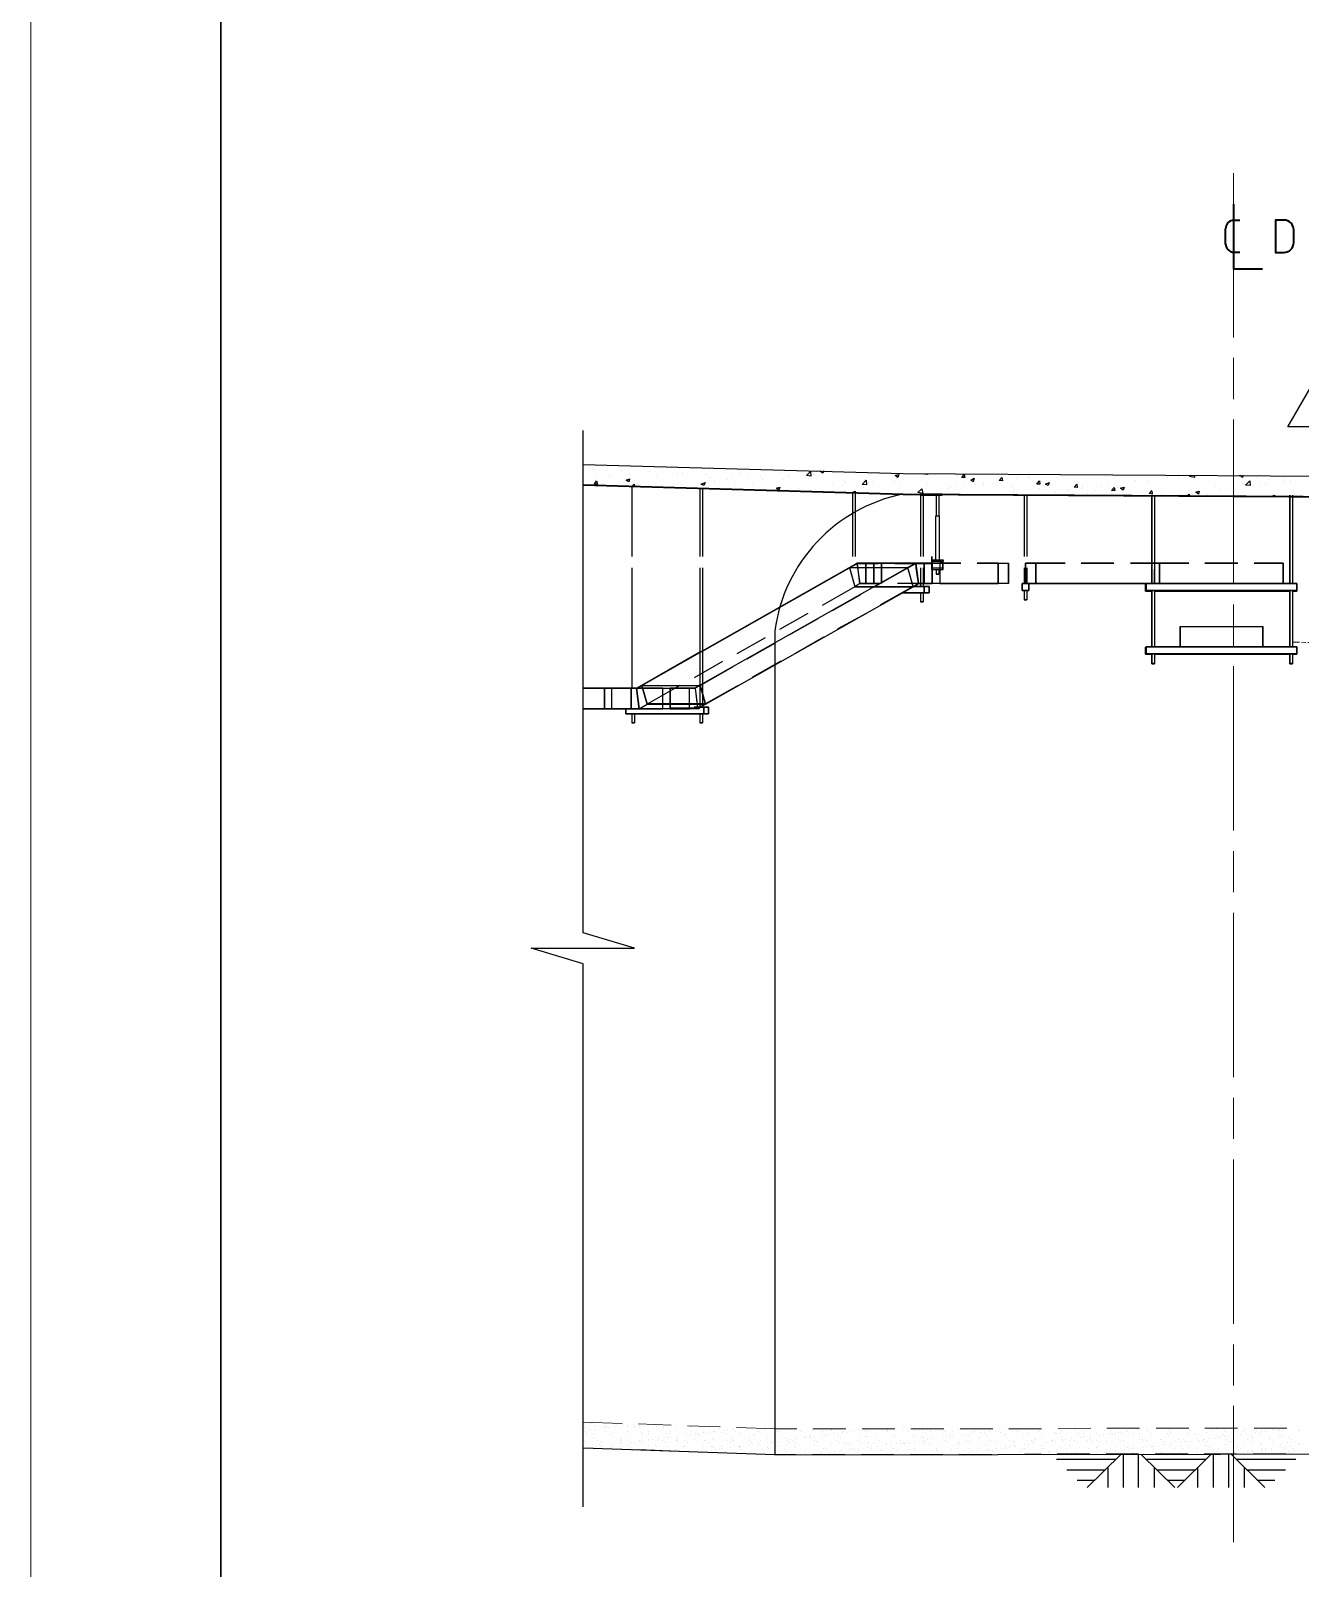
# Model space of a CAD drawing. Header units: inches. Extents: x 0 to 63075, y 0 to 44550.
# Drawn here: x 0 to 9265, y 7948 to 19171 of the extents above; entities that cross this region are included whole.
import ezdxf

# ---------------------------------------------------------------- set-up
doc = ezdxf.new("R2010")
doc.units = ezdxf.units.IN
doc.header["$MEASUREMENT"] = 0
doc.linetypes.add('ACAD_ISO08W100', pattern=[36, 24, -3, 6, -3])
doc.layers.get('Defpoints').update_dxf_attribs({"color": 140, "lineweight": 18})
doc.layers.add('DIGITAL_SIGNATURE', color=7, linetype='Continuous', lineweight=50)
doc.layers.add('PDF2_Geometry', color=7, linetype='Continuous')
doc.styles.add('BORDER TEXT STYLE', font='isocpeur.ttf')
doc.styles.get("Standard").update_dxf_attribs({"font": 'arial.ttf'})

# ---------------------------------------------------------------- blocks, each defined once
blk = doc.blocks.new('MCSI-BORDER')
at = {"color": 4, "transparency": 33554687}
blk.add_lwpolyline([(-585.62, 508.35), (218.38, 508.35), (218.38, -45.65), (-585.62, -45.65)], close=True, dxfattribs=at)
blk.add_lwpolyline([(-585.62, 508.35), (-585.62, 18.35), (88.35, 18.35), (88.35, 66.92), (218.38, 66.92), (218.38, 508.35), (-585.62, 508.35)], close=True)
at = {"layer": 'Defpoints', "transparency": 33554687}
blk.add_lwpolyline([(-604.12, 528.35), (236.88, 528.35), (236.88, -65.65), (-604.12, -65.65)], close=True, dxfattribs=at)
at = {"transparency": 33554687, "style": 'BORDER TEXT STYLE'}
for tag, p, height in [('CONTRACTOR_D_NUMBER', (118.22, 59.24), 3.5), ('RE-NUM-1', (192.38, 59.24), 3.5), ('WORLEY_D_NUMBER', (118.06, 48.63), 3.5), ('RE-NUM-2', (192.38, 48.57), 3.5), ('TL_LINE01', (92.79, 12.29), 3.5), ('TL_DESIGNBY', (30, 10.56), 2.5), ('TL_DRAWNBY', (60.57, 10.56), 2.5), ('TL_LINE02', (92.79, 6.44), 3.5), ('RV_DES01', (-460.5, 4.88), 2.5), ('RV_APP01', (-449.67, 4.88), 2.5), ('RV_DES07', (-305.65, 4.88), 2.5), ('RV_APP13', (-294.82, 4.88), 2.5), ('RV_R01', (-582.92, 2.53), 2.5), ('RV_DATE01', (-574.12, 2.53), 2.5), ('RV_DESC01', (-558.9, 2.53), 2.5), ('RV_R07', (-428.07, 2.53), 2.5), ('RV_DATE07', (-419.27, 2.53), 2.5), ('RV_DESC07', (-404.06, 2.53), 2.5), ('RF_DWGNO01', (-273.93, 2.53), 2.5), ('RF_DWGTITLE01', (-223.49, 2.92), 2.5), ('TL_LINE03', (92.79, 0.39), 3.5), ('RV_CHK01', (-460.5, 0.48), 2.5), ('RV_APP02', (-440.75, -0.3), 2.5), ('RV_CHK07', (-305.65, 0.48), 2.5), ('RV_APP14', (-289.41, -0.3), 2.5), ('TL_PROJECTNO', (0, 0), 2.5), ('TL_CHKDESBY', (30, 0), 2.5), ('TL_CHKDWNBY', (60.57, 0), 2.5), ('RV_DES02', (-460.5, -4.26), 2.5), ('RV_APP03', (-449.67, -4.25), 2.5), ('RV_DES08', (-305.65, -4.26), 2.5), ('RV_APP15', (-294.82, -4.25), 2.5), ('TL_LINE04', (92.75, -5.16), 3.5), ('RV_R02', (-582.92, -6.47), 2.5), ('RV_DATE02', (-574.12, -6.51), 2.5), ('RV_DESC02', (-558.9, -6.51), 2.5), ('RV_R08', (-428.07, -6.47), 2.5), ('RV_DATE08', (-419.27, -6.51), 2.5), ('RV_DESC08', (-404.06, -6.51), 2.5), ('RF_DWGNO02', (-274.04, -6.84), 2.5), ('RF_DWGTITLE02', (-223.51, -6.15), 2.5), ('RV_CHK02', (-460.5, -8.71), 2.5), ('RV_APP04', (-444.26, -9.43), 2.5), ('RV_CHK08', (-305.65, -8.71), 2.5), ('RV_APP16', (-289.41, -9.43), 2.5), ('TL_CONTNO', (0, -10.66), 2.5), ('TL_LEADENG', (30, -10.66), 2.5), ('TL_LEAPPDATE', (60.57, -10.47), 2.5), ('RV_APP05', (-449.67, -12.91), 2.5), ('RV_APP17', (-294.82, -12.91), 2.5), ('RV_DES03', (-460.5, -13.26), 2.5), ('RV_DES09', (-305.65, -13.26), 2.5), ('TL_LINE05', (92.62, -14.67), 3.5), ('RV_R03', (-582.92, -15.09), 2.5), ('RV_DATE03', (-574.12, -15.14), 2.5), ('RV_DESC03', (-558.9, -15.13), 2.5), ('RV_R09', (-428.07, -15.09), 2.5), ('RV_DATE09', (-419.27, -15.14), 2.5), ('RV_DESC09', (-404.06, -15.13), 2.5), ('RF_DWGNO03', (-274.04, -15.53), 2.5), ('RF_DWGTITLE03', (-223.49, -15.22), 2.5), ('RV_CHK03', (-460.5, -17.78), 2.5), ('RV_APP06', (-444.26, -18.09), 2.5), ('RV_CHK09', (-305.65, -17.78), 2.5), ('RV_APP18', (-289.41, -18.09), 2.5), ('TL_LINE06', (92.62, -20.72), 3.5), ('RV_APP07', (-449.67, -21.89), 2.5), ('RV_APP19', (-294.82, -21.89), 2.5), ('TL_DRAWINGSIZE', (0, -21.12), 2.5), ('TL_AREAPROJENG', (30, -21.12), 2.5), ('TL_ENGMANGER', (60.57, -21.32), 2.5), ('RV_DES04', (-460.5, -22.25), 2.5), ('RV_DES10', (-305.65, -22.25), 2.5), ('RV_R04', (-582.92, -24.6), 2.5), ('RV_DATE04', (-574.12, -24.55), 2.5), ('RV_DESC04', (-558.9, -24.64), 2.5), ('RV_R10', (-428.07, -24.6), 2.5), ('RV_DATE10', (-419.27, -24.55), 2.5), ('RV_DESC10', (-404.06, -24.64), 2.5), ('RF_DWGTITLE04', (-223.49, -24.35), 2.5), ('RF_DWGNO04', (-274.04, -25.02), 2.5), ('TL_LINE07', (92.62, -26.69), 3.5), ('RV_CHK04', (-460.5, -26.66), 2.5), ('RV_APP08', (-444.26, -27.07), 2.5), ('RV_CHK10', (-305.65, -26.66), 2.5), ('RV_APP20', (-289.41, -27.07), 2.5), ('RV_DES05', (-460.5, -31.47), 2.5), ('RV_APP09', (-449.67, -31.06), 2.5), ('RV_DES11', (-305.65, -31.47), 2.5), ('RV_APP21', (-294.82, -31.51), 2.5), ('TL_PLOTSCALE', (0.29, -32.07), 2.5), ('TL_PROJMANGER', (30.29, -32.07), 2.5), ('TL_PMAPPDATE', (60.57, -32.17), 2.5), ('TL_LINE08', (92.55, -32.01), 3.5), ('RV_R05', (-582.92, -33.41), 2.5), ('RV_DATE05', (-574.12, -33.46), 2.5), ('RV_DESC05', (-558.9, -33.56), 2.5), ('RV_R11', (-428.07, -33.41), 2.5), ('RV_DATE11', (-419.27, -33.46), 2.5), ('RV_DESC11', (-404.06, -33.56), 2.5), ('RF_DWGNO05', (-274.04, -33.59), 2.5), ('RF_DWGTITLE05', (-223.49, -33.29), 2.5), ('RV_CHK05', (-460.5, -35.88), 2.5), ('RV_APP10', (-444.26, -36.23), 2.5), ('RV_CHK11', (-305.65, -35.88), 2.5), ('RV_APP22', (-289.41, -36.23), 2.5), ('RV_DES06', (-460.5, -40.32), 2.5), ('RV_APP11', (-449.67, -40.07), 2.5), ('RV_DES12', (-305.65, -40.32), 2.5), ('RV_APP23', (-294.82, -40.07), 2.5), ('RV_R06', (-582.92, -42.23), 2.5), ('RV_DATE06', (-574.12, -42.28), 2.5), ('RV_DESC06', (-559.2, -42.28), 2.5), ('RV_R12', (-428.07, -42.23), 2.5), ('RV_DATE12', (-419.27, -42.28), 2.5), ('RV_DESC12', (-404.35, -42.28), 2.5), ('RF_DWGNO06', (-274.04, -42.39), 2.5), ('RF_DWGTITLE06', (-223.49, -42.52), 2.5), ('TL_CADFILENAME', (-1, -42.67), 2.5), ('TL_CLIENT', (30.29, -42.15), 2.5), ('TL_CIAPPDATE', (60.57, -42.15), 2.5), ('TL_SCALE', (97.32, -42.8), 3.5), ('OT-CLIENT_DWGNO01', (147.41, -43.12), 3.5), ('TL_REV', (211.59, -43.09), 2.5), ('RV_CHK06', (-460.5, -44.77), 2.5), ('RV_APP12', (-444.26, -45.25), 2.5), ('RV_CHK12', (-305.65, -44.77), 2.5), ('RV_APP24', (-289.41, -45.25), 2.5)]:
    blk.add_attdef(tag, p, '', height=height, dxfattribs=at)
at = {"transparency": 33554687, "style": 'BORDER TEXT STYLE', "width": 0.9}
blk.add_attdef('TL_PRODUCEDBY', (0, 10.56), '', height=2.5, dxfattribs=at)
at = {"layer": 'DIGITAL_SIGNATURE'}
for tag, p in [('VENDOR', (89.23, 59.43)), ('JACOBS', (89.24, 48.59))]:
    blk.add_attdef(tag, p, '', height=2, dxfattribs=at)
blk = doc.blocks.new('1693_SIDE')
at = {"linetype": 'ACAD_ISO08W100', "lineweight": 0, "ltscale": 50}
blk.add_lwpolyline([(-178522, -65603), (-178522, -75596)], dxfattribs=at)
at = {"layer": 'PDF2_Geometry', "lineweight": 35}
for points in [[(-178522, -65829), (-178522, -66303), (-178312, -66303)], [(-178522, -65947), (-178477, -65947)], [(-178156, -65947), (-178217, -65947), (-178217, -66182), (-178156, -66182)], [(-178582, -66125), (-178582, -66007)], [(-178083, -66112), (-178083, -66020)], [(-178477, -66182), (-178522, -66182)]]:
    blk.add_lwpolyline(points, dxfattribs=at)
at = {"layer": 'PDF2_Geometry', "lineweight": 25}
blk.add_lwpolyline([(-183270, -75338), (-183270, -71375), (-183648, -71260), (-182895, -71260), (-183270, -71149), (-183270, -67482)], dxfattribs=at)
at = {"layer": 'PDF2_Geometry', "color": 252, "lineweight": 25, "true_color": 0x939598}
for points in [[(-183270, -67730), (-180934, -67796), (-176342, -67825), (-173396, -67854), (-165066, -68070), (-165066, -68219), (-173399, -68003), (-176345, -67974), (-180934, -67946), (-183270, -67879)], [(-182069, -67761), (-182069, -67765)], [(-181608, -67815), (-181639, -67812), (-181611, -67781)], [(-183171, -67850), (-183165, -67873), (-183187, -67873)], [(-182930, -67835), (-182936, -67857), (-182955, -67844)], [(-182380, -67863), (-182389, -67885), (-182409, -67873)], [(-181833, -67895), (-181840, -67917), (-181859, -67904)], [(-181201, -67879), (-181233, -67876), (-181204, -67844)], [(-180966, -67803), (-180972, -67825), (-180991, -67812)], [(-180489, -67803), (-180483, -67825), (-180505, -67825)], [(-180416, -67831), (-180422, -67857), (-180441, -67844)], [(-180213, -67825), (-180209, -67850), (-180232, -67847)], [(-179939, -67850), (-179936, -67873), (-179958, -67873)], [(-179869, -67863), (-179876, -67885), (-179895, -67873)], [(-179666, -67873), (-179663, -67898), (-179685, -67895)], [(-179393, -67898), (-179389, -67920), (-179412, -67920)], [(-179320, -67895), (-179329, -67917), (-179348, -67904)], [(-178401, -67885), (-178436, -67882), (-178404, -67850)], [(-180791, -67943), (-180826, -67936), (-180797, -67908)], [(-180807, -67955), (-180807, -67946), (-180648, -67946), (-180807, -67946)], [(-178773, -67924), (-178779, -67946), (-178798, -67933)], [(-178112, -68600), (-178112, -67955)], [(-181093, -68451), (-181147, -68451), (-181147, -68600), (-181147, -68451), (-181093, -68451), (-181093, -68600), (-181093, -68451), (-180842, -68451)], [(-180724, -68426), (-180724, -68435), (-180724, -68448), (-180724, -68457), (-180724, -68467), (-180724, -68477), (-180724, -68480), (-180724, -68483), (-180724, -68486), (-180724, -68483), (-180724, -68477), (-180724, -68470), (-180724, -68464), (-180724, -68454), (-180724, -68445), (-180724, -68435)], [(-180724, -68486), (-180724, -68492), (-180724, -68496), (-180724, -68492), (-180724, -68489), (-180724, -68483), (-180724, -68473), (-180724, -68464), (-180724, -68451), (-180724, -68438), (-180724, -68426), (-180724, -68438), (-180724, -68448), (-180724, -68461), (-180724, -68470), (-180724, -68480)], [(-180721, -68600), (-180721, -68496), (-180721, -68451), (-180721, -68496)], [(-180667, -68451), (-180514, -68451)], [(-180165, -68600), (-180165, -68486), (-180165, -68451), (-180165, -68486)], [(-180041, -68600), (-180041, -68451), (-179965, -68451), (-179965, -68600), (-179965, -68451), (-180041, -68451), (-180041, -68600), (-180031, -68600), (-179965, -68600), (-179161, -68600), (-179965, -68600), (-180031, -68600)], [(-179965, -68451), (-179752, -68451), (-179965, -68451), (-179965, -68600)], [(-179634, -68451), (-179396, -68451)], [(-179275, -68451), (-179062, -68451), (-179062, -68600), (-179062, -68496), (-179062, -68600), (-179062, -68451), (-179062, -68600), (-179062, -68496), (-179062, -68600), (-179062, -68451)], [(-178849, -68451), (-179062, -68451), (-179062, -68600), (-179062, -68451)], [(-178160, -68451), (-178373, -68451), (-178160, -68451), (-178160, -68600), (-179062, -68600), (-178160, -68600)], [(-178490, -68451), (-178732, -68451)], [(-178160, -68600), (-178160, -68451)], [(-181099, -68756), (-180861, -68620), (-180899, -68486), (-181325, -68486), (-181287, -68620), (-180861, -68620)], [(-181449, -68797), (-181242, -68680)], [(-180781, -68620), (-180781, -68667), (-180743, -68667), (-180781, -68667), (-180940, -68667), (-180781, -68667), (-180781, -68620), (-180743, -68620)], [(-180016, -68651), (-180016, -68600), (-180016, -68651), (-180066, -68651)], [(-180016, -68600), (-180066, -68600), (-180066, -68651), (-180066, -68600)], [(-179161, -68600), (-178061, -68600), (-179161, -68600), (-179161, -68651)], [(-180791, -68734), (-180788, -68734), (-180791, -68734), (-180807, -68734)], [(-181760, -68972), (-181554, -68855)], [(-181411, -68931), (-181204, -68817)], [(-181722, -69109), (-181516, -68991)], [(-178309, -69061), (-178913, -69061), (-178913, -68912), (-178913, -69061), (-178913, -68912), (-178309, -68912)], [(-178309, -68912), (-178309, -69061), (-178913, -69061), (-178913, -68912)], [(-182072, -69150), (-181865, -69033)], [(-179119, -69185), (-179119, -69115), (-179164, -69115), (-179119, -69115)], [(-179161, -69061), (-178061, -69061), (-179161, -69061), (-179161, -69112)], [(-178112, -69185), (-178112, -69115), (-179100, -69115), (-178112, -69115)], [(-182034, -69284), (-181827, -69166)], [(-182688, -69363), (-182634, -69363), (-182634, -69513), (-182688, -69513), (-182688, -69363), (-183267, -69363)], [(-183114, -69513), (-183114, -69363)], [(-182920, -69363), (-182920, -69513)], [(-182494, -69363), (-182634, -69363), (-182634, -69513), (-182494, -69513)], [(-182688, -69513), (-183267, -69513)], [(-182898, -69617), (-182895, -69617), (-182898, -69617), (-182914, -69617)], [(-182402, -69617), (-182399, -69617), (-182402, -69617), (-182418, -69617)]]:
    blk.add_lwpolyline(points, close=True, dxfattribs=at)
for points in [[(-183222, -67755), (-183222, -67755)], [(-183197, -67768), (-183197, -67768)], [(-183124, -67742), (-183124, -67742)], [(-182990, -67774), (-182990, -67774)], [(-182787, -67784), (-182787, -67784)], [(-182691, -67761), (-182691, -67761)], [(-182596, -67749), (-182596, -67749)], [(-182348, -67765), (-182348, -67765)], [(-181830, -67787), (-181830, -67787)], [(-181735, -67774), (-181735, -67774)], [(-181566, -67784), (-181566, -67784)], [(-181516, -67777), (-181519, -67793), (-181538, -67781), (-181531, -67777)], [(-183267, -67882), (-180934, -67949), (-176107, -67978), (-173399, -68006), (-165070, -68222)], [(-183171, -67825), (-183171, -67825)], [(-183127, -67870), (-183127, -67870)], [(-183076, -67812), (-183076, -67812)], [(-182933, -67793), (-182933, -67793)], [(-182933, -67844), (-182933, -67844)], [(-182914, -67892), (-182914, -68403)], [(-182911, -67889), (-182898, -67873), (-182895, -67889)], [(-182736, -67815), (-182736, -67815)], [(-182583, -67793), (-182583, -67793)], [(-182571, -67866), (-182571, -67866)], [(-182552, -67879), (-182552, -67879)], [(-182542, -67790), (-182542, -67790)], [(-182380, -67800), (-182380, -67800)], [(-182351, -67892), (-182351, -67892)], [(-182348, -67828), (-182348, -67828)], [(-182310, -67850), (-182310, -67850)], [(-182215, -67838), (-182215, -67838)], [(-182177, -67809), (-182177, -67809)], [(-182154, -67863), (-182154, -67863)], [(-182126, -67790), (-182126, -67790)], [(-182072, -67819), (-182072, -67819)], [(-182034, -67876), (-182034, -67876)], [(-181973, -67819), (-181973, -67819)], [(-181957, -67838), (-181957, -67838)], [(-181811, -67838), (-181811, -67838)], [(-181770, -67828), (-181770, -67828)], [(-181767, -67812), (-181767, -67812)], [(-181589, -67800), (-181589, -67800)], [(-181566, -67835), (-181566, -67835)], [(-181449, -67873), (-181449, -67873)], [(-181376, -67885), (-181376, -67885)], [(-181363, -67844), (-181363, -67844)], [(-181353, -67860), (-181353, -67860)], [(-181220, -67895), (-181220, -67895)], [(-181210, -67841), (-181210, -67841)], [(-181185, -67860), (-181185, -67860)], [(-181160, -67854), (-181160, -67854)], [(-180998, -67857), (-180998, -67857)], [(-180985, -67831), (-180985, -67831)], [(-180969, -67809), (-180969, -67809)], [(-180956, -67860), (-180956, -67860)], [(-180874, -67796), (-180874, -67796)], [(-180791, -67806), (-180791, -67806)], [(-180759, -67796), (-180756, -67803), (-180778, -67800), (-180775, -67796)], [(-180778, -67819), (-180778, -67819)], [(-180753, -67870), (-180753, -67870)], [(-180588, -67898), (-180588, -67898)], [(-180549, -67879), (-180549, -67879)], [(-180492, -67885), (-180492, -67885)], [(-180403, -67879), (-180403, -67879)], [(-180349, -67866), (-180349, -67866)], [(-180346, -67885), (-180346, -67885)], [(-180209, -67850), (-180209, -67850)], [(-180143, -67895), (-180143, -67895)], [(-180108, -67835), (-180108, -67835)], [(-180016, -67828), (-180016, -67828)], [(-180012, -67822), (-180012, -67822)], [(-179904, -67892), (-179904, -67892)], [(-179682, -67854), (-179682, -67854)], [(-179628, -67898), (-179628, -67898)], [(-179488, -67889), (-179488, -67889)], [(-179459, -67815), (-179459, -67815)], [(-179434, -67873), (-179434, -67873)], [(-179246, -67857), (-179246, -67857)], [(-179237, -67844), (-179237, -67844)], [(-179151, -67844), (-179151, -67844)], [(-179145, -67863), (-179145, -67863)], [(-179040, -67819), (-179040, -67819)], [(-179008, -67825), (-179008, -67825)], [(-178922, -67825), (-178922, -67825)], [(-178811, -67809), (-178808, -67825), (-178843, -67819), (-178833, -67809)], [(-178655, -67892), (-178655, -67892)], [(-178560, -67812), (-178560, -67812)], [(-178455, -67809), (-178458, -67825), (-178477, -67812), (-178477, -67809)], [(-178458, -67866), (-178458, -67866)], [(-178385, -67882), (-178385, -67882)], [(-178357, -67822), (-178357, -67822)], [(-178331, -67882), (-178331, -67882)], [(-178290, -67870), (-178290, -67870)], [(-178264, -67841), (-178264, -67841)], [(-178153, -67831), (-178153, -67831)], [(-178147, -67850), (-178147, -67850)], [(-178109, -67844), (-178109, -67844)], [(-182418, -67904), (-182418, -68403)], [(-182399, -67904), (-182399, -68403)], [(-181690, -67904), (-181690, -67904)], [(-181573, -67911), (-181573, -67911)], [(-181309, -67936), (-181284, -67924), (-181287, -67936)], [(-181303, -67936), (-181303, -68403)], [(-181284, -67936), (-181284, -68403)], [(-180829, -67927), (-180829, -67927)], [(-180807, -67946), (-180807, -67955), (-180807, -67946)], [(-180807, -67949), (-180807, -68403)], [(-180807, -67955), (-180807, -67955)], [(-180807, -67955), (-180648, -67955), (-180807, -67955)], [(-180794, -67930), (-180794, -67930)], [(-180788, -67955), (-180788, -68403)], [(-180692, -67955), (-180692, -68105)], [(-180673, -67955), (-180673, -68105)], [(-180648, -67955), (-180648, -67946), (-180648, -67955)], [(-180603, -67908), (-180603, -67908)], [(-180127, -67930), (-180127, -67930)], [(-180050, -67952), (-180050, -68403)], [(-180031, -67952), (-180031, -68403)], [(-179939, -67904), (-179939, -67904)], [(-179822, -67927), (-179822, -67927)], [(-179736, -67914), (-179736, -67914)], [(-179726, -67920), (-179726, -67920)], [(-179631, -67908), (-179631, -67908)], [(-179590, -67939), (-179590, -67939)], [(-179532, -67920), (-179532, -67920)], [(-179367, -67901), (-179367, -67901)], [(-179326, -67930), (-179326, -67930)], [(-179119, -67924), (-179116, -67946), (-179138, -67943), (-179119, -67920)], [(-179123, -67939), (-179123, -67939)], [(-179119, -67955), (-179119, -68600), (-179119, -68496), (-179119, -68600), (-179119, -67955), (-179119, -68600)], [(-179100, -67958), (-179100, -68600), (-179100, -68496)], [(-179046, -67946), (-179046, -67946)], [(-178919, -67946), (-178919, -67946)], [(-178865, -67946), (-178865, -67946)], [(-178856, -67958), (-178846, -67946), (-178843, -67958)], [(-178852, -67920), (-178852, -67920)], [(-178776, -67958), (-178776, -67958)], [(-178770, -67933), (-178770, -67933)], [(-178716, -67955), (-178716, -67955)], [(-178627, -67914), (-178627, -67914)], [(-178554, -67920), (-178554, -67920)], [(-178242, -67962), (-178223, -67955), (-178226, -67962)], [(-178112, -67955), (-178112, -68600)], [(-178093, -67955), (-178093, -68600)], [(-178074, -67939), (-178074, -67939)], [(-180696, -68426), (-180696, -68403), (-180696, -68105), (-180683, -68105), (-180670, -68105), (-180670, -68403), (-180670, -68426)], [(-182860, -69513), (-182879, -69363), (-182841, -69341), (-182841, -69344), (-182803, -69481), (-182494, -69481), (-182437, -69481), (-182377, -69481), (-180861, -68623), (-180823, -68600), (-180839, -68486), (-180842, -68451), (-180839, -68486), (-180823, -68600), (-180975, -68600)], [(-182494, -69509), (-182634, -69509), (-182494, -69509), (-182494, -69363), (-182453, -69363), (-182434, -69509), (-182494, -69509), (-182434, -69509), (-182377, -69478), (-182803, -69478), (-182841, -69344), (-182876, -69363), (-182841, -69344), (-182418, -69103), (-182399, -69093), (-181325, -68486), (-181268, -68454), (-181325, -68486), (-182399, -69093), (-182418, -69103), (-182841, -69344), (-182415, -69344), (-182453, -69363), (-182434, -69503), (-182431, -69513), (-182399, -69493), (-182377, -69481), (-182399, -69401), (-182415, -69341), (-182418, -69341), (-182453, -69363), (-182434, -69503), (-182431, -69513), (-182459, -69513), (-182494, -69513), (-182494, -69363), (-182634, -69363), (-182634, -69513), (-182688, -69513), (-182688, -69363), (-182634, -69363), (-182494, -69363), (-182453, -69363), (-182494, -69363)], [(-181141, -68620), (-180899, -68486), (-180842, -68454), (-180781, -68454), (-180721, -68454), (-180721, -68600), (-180781, -68600), (-180781, -68451), (-180842, -68451), (-180899, -68483), (-180902, -68486), (-182399, -69331), (-182415, -69341), (-182399, -69401), (-182377, -69481)], [(-181325, -68483), (-181271, -68451), (-181249, -68600), (-181287, -68623), (-180861, -68623), (-180899, -68483)], [(-181207, -68451), (-181271, -68451), (-181249, -68600), (-181109, -68600)], [(-181096, -68600), (-181249, -68600), (-181268, -68454), (-181115, -68454)], [(-181147, -68454), (-181147, -68600), (-181147, -68451), (-181207, -68451), (-181207, -68600), (-181207, -68454)], [(-181147, -68451), (-181147, -68454), (-181147, -68451)], [(-180781, -68454), (-180781, -68600), (-180823, -68600), (-180807, -68600), (-180788, -68600), (-180781, -68600), (-180721, -68600), (-180721, -68454), (-180781, -68454), (-180842, -68454), (-180899, -68486), (-181137, -68620)], [(-180994, -68454), (-180842, -68454), (-180823, -68600), (-180861, -68620), (-180823, -68600), (-180781, -68600), (-180721, -68600), (-180721, -68496), (-180721, -68451), (-180667, -68451), (-180667, -68600), (-180721, -68600), (-180721, -68496), (-180721, -68451), (-180667, -68451), (-180667, -68600), (-180241, -68600), (-180241, -68451), (-180394, -68451), (-180241, -68451), (-180241, -68600), (-180241, -68451), (-180165, -68451), (-180165, -68486), (-180165, -68600), (-180241, -68600), (-180241, -68451), (-180165, -68451), (-180165, -68486), (-180165, -68600), (-180241, -68600), (-180667, -68600), (-180721, -68600), (-180721, -68496), (-180721, -68451), (-180781, -68451)], [(-180724, -68486), (-180724, -68483), (-180724, -68480), (-180724, -68477), (-180724, -68470), (-180724, -68464), (-180724, -68454), (-180724, -68448), (-180724, -68438), (-180724, -68432), (-180724, -68426), (-180724, -68419), (-180724, -68413), (-180724, -68410), (-180724, -68407), (-180724, -68403), (-180724, -68407), (-180724, -68410), (-180724, -68413), (-180724, -68419), (-180724, -68426), (-180724, -68432), (-180724, -68438), (-180724, -68448), (-180724, -68454), (-180724, -68461), (-180724, -68467), (-180724, -68473), (-180724, -68477), (-180724, -68480), (-180724, -68483), (-180724, -68486), (-180645, -68486)], [(-180724, -68426), (-180724, -68426)], [(-180724, -68426), (-180645, -68426), (-180642, -68426), (-180642, -68435), (-180645, -68435)], [(-180724, -68426), (-180724, -68426)], [(-180724, -68496), (-180645, -68496), (-180642, -68496), (-180642, -68492), (-180642, -68489), (-180642, -68486), (-180642, -68477), (-180642, -68470), (-180642, -68457), (-180642, -68448), (-180642, -68435)], [(-180645, -68438), (-180724, -68438), (-180645, -68438)], [(-180721, -68454), (-180721, -68454)], [(-180645, -68496), (-180645, -68492), (-180645, -68486), (-180645, -68480), (-180645, -68470), (-180645, -68461), (-180645, -68448), (-180645, -68438), (-180645, -68426)], [(-180041, -68451), (-180041, -68600), (-180041, -68451)], [(-180041, -68451), (-180041, -68451)], [(-180041, -68451), (-180041, -68600), (-180041, -68451)], [(-180041, -68451), (-180041, -68600), (-180041, -68451)], [(-179062, -68600), (-179062, -68451), (-179062, -68600)], [(-178160, -68451), (-178160, -68600), (-178160, -68451)], [(-178160, -68600), (-178160, -68451), (-178160, -68600)], [(-178160, -68600), (-178160, -68451), (-178160, -68600)], [(-182914, -68486), (-182914, -69363)], [(-182860, -69509), (-182879, -69363), (-182860, -69513), (-182803, -69481), (-182841, -69344), (-182841, -69341), (-182418, -69099), (-182399, -69090), (-181331, -68486), (-181325, -68483), (-181287, -68623), (-181525, -68759)], [(-182418, -68486), (-182418, -69503)], [(-182399, -68486), (-182399, -69503)], [(-180807, -68486), (-180807, -68620)], [(-180788, -68486), (-180788, -68620)], [(-180692, -68496), (-180692, -68531)], [(-180673, -68531), (-180692, -68531), (-180673, -68531)], [(-180673, -68496), (-180673, -68531)], [(-180050, -68486), (-180050, -68600)], [(-180031, -68486), (-180031, -68600)], [(-179062, -68600), (-179062, -68496), (-179062, -68600)], [(-179062, -68600), (-179062, -68496), (-179062, -68600)], [(-179062, -68496), (-179062, -68600), (-179062, -68496)], [(-181102, -68600), (-181102, -68600)], [(-180851, -68620), (-180781, -68620), (-180851, -68620)], [(-180823, -68600), (-180823, -68600)], [(-180807, -68667), (-180807, -68734)], [(-180788, -68667), (-180788, -68734)], [(-180743, -68667), (-180743, -68620), (-180743, -68667)], [(-180721, -68600), (-180721, -68600)], [(-180721, -68600), (-180721, -68600)], [(-180050, -68651), (-180050, -68718)], [(-180041, -68600), (-180041, -68600)], [(-180031, -68651), (-180031, -68718)], [(-179164, -68604), (-179164, -68604)], [(-179164, -68604), (-179164, -68654), (-179164, -68604)], [(-179164, -68604), (-179161, -68604), (-179164, -68604)], [(-179164, -68604), (-179164, -68654), (-179164, -68604)], [(-179119, -69061), (-179119, -68654), (-179164, -68654), (-179119, -68654), (-179119, -69061), (-179119, -68651)], [(-179164, -68654), (-179164, -68654)], [(-179161, -68651), (-178061, -68651), (-179161, -68651)], [(-178112, -69061), (-178112, -68654), (-179100, -68654), (-178112, -68654), (-178112, -69061), (-178112, -68651)], [(-179100, -68651), (-179100, -69061)], [(-178093, -68651), (-178093, -69061)], [(-178093, -68654), (-178061, -68654), (-178093, -68654)], [(-178061, -68651), (-178061, -68600), (-178061, -68651)], [(-178061, -68654), (-178061, -68651), (-178061, -68654)], [(-180031, -68718), (-180050, -68718), (-180031, -68718)], [(-181630, -68817), (-181837, -68934)], [(-181941, -68995), (-182148, -69112)], [(-181871, -68944), (-181871, -74960), (-175363, -74950)], [(-178913, -69061), (-178913, -68912), (-178913, -69061)], [(-178913, -68912), (-178913, -68912)], [(-178913, -68912), (-178913, -69061), (-178913, -68912)], [(-178309, -68912), (-178309, -69061), (-178309, -68912)], [(-179164, -69064), (-179164, -69064)], [(-179164, -69064), (-179164, -69115), (-179164, -69064)], [(-179164, -69064), (-179161, -69064), (-179164, -69064)], [(-179164, -69064), (-179164, -69115), (-179164, -69064)], [(-179164, -69115), (-179164, -69115)], [(-179161, -69112), (-178061, -69112), (-179161, -69112)], [(-179119, -69112), (-179119, -69182)], [(-179100, -69112), (-179100, -69182), (-179100, -69185)], [(-178913, -69061), (-178913, -69061)], [(-178112, -69112), (-178112, -69182)], [(-178093, -69112), (-178093, -69182), (-178093, -69185)], [(-178093, -69115), (-178061, -69115), (-178093, -69115)], [(-178061, -69112), (-178061, -69061), (-178061, -69112)], [(-178061, -69115), (-178061, -69112), (-178061, -69115)], [(-182253, -69169), (-182459, -69287)], [(-182434, -69509), (-182377, -69478), (-182138, -69344), (-182377, -69478), (-182415, -69344), (-182177, -69207), (-182415, -69344), (-182453, -69363)], [(-179100, -69182), (-179119, -69182), (-179100, -69182)], [(-179119, -69185), (-179119, -69185)], [(-179100, -69185), (-179119, -69185), (-179100, -69185)], [(-178093, -69182), (-178112, -69182), (-178093, -69182)], [(-178112, -69185), (-178112, -69185)], [(-178093, -69185), (-178112, -69185), (-178093, -69185)], [(-182564, -69344), (-182803, -69481), (-182634, -69481)], [(-183060, -69513), (-183060, -69363)], [(-182920, -69509), (-182920, -69363)], [(-182634, -69363), (-182634, -69513), (-182634, -69363)], [(-182599, -69363), (-182599, -69363)], [(-182599, -69363), (-182599, -69363)], [(-182958, -69551), (-182958, -69513), (-182958, -69551)], [(-182389, -69551), (-182958, -69551), (-182389, -69551)], [(-182914, -69551), (-182914, -69617)], [(-182895, -69551), (-182895, -69617)], [(-182459, -69503), (-182389, -69503), (-182459, -69503)], [(-182418, -69551), (-182418, -69617)], [(-182399, -69551), (-182399, -69617)], [(-182389, -69503), (-182389, -69551), (-182389, -69503)], [(-182389, -69503), (-182355, -69503), (-182389, -69503)], [(-182389, -69551), (-182355, -69551), (-182389, -69551)], [(-182355, -69551), (-182355, -69503), (-182355, -69551)], [(-181871, -74960), (-183267, -74912)], [(-179345, -74956), (-179590, -75198)], [(-179326, -75198), (-179326, -74956)], [(-179215, -75198), (-179215, -74956)], [(-179196, -74956), (-178951, -75198)], [(-178687, -74956), (-178932, -75198)], [(-178668, -75198), (-178668, -74956)], [(-178557, -75198), (-178557, -74956)], [(-178538, -74956), (-178293, -75198)], [(-179815, -74991), (-179383, -74991)], [(-179739, -75068), (-179456, -75068)], [(-179437, -75198), (-179437, -75049)], [(-179157, -74991), (-178725, -74991)], [(-179100, -75198), (-179100, -75049)], [(-179081, -75068), (-178802, -75068)], [(-178782, -75198), (-178782, -75049)], [(-178500, -74991), (-178067, -74991)], [(-178442, -75198), (-178442, -75049)], [(-178427, -75068), (-178144, -75068)], [(-179663, -75144), (-179532, -75144)], [(-179008, -75144), (-178875, -75144)], [(-178350, -75144), (-178220, -75144)]]:
    blk.add_lwpolyline(points, dxfattribs=at)
at = {"layer": 'PDF2_Geometry', "color": 252, "lineweight": 18, "true_color": 0x939598}
for points in [[(-182984, -74731), (-183270, -74721), (-183270, -74909), (-182987, -74918)], [(-183206, -74731), (-183206, -74731)], [(-183184, -74743), (-183184, -74743)], [(-183047, -74728), (-183047, -74728)], [(-183025, -74743), (-183025, -74743)], [(-182946, -74743), (-182946, -74743)], [(-182904, -74737), (-182904, -74737)], [(-182869, -74743), (-182869, -74743)], [(-182628, -74743), (-182866, -74734)], [(-182710, -74743), (-182710, -74743)], [(-183267, -74791), (-183267, -74791)], [(-183260, -74763), (-183260, -74763)], [(-183257, -74791), (-183257, -74791)], [(-183248, -74782), (-183248, -74782)], [(-183248, -74797), (-183248, -74797)], [(-183219, -74778), (-183219, -74778)], [(-183203, -74839), (-183203, -74839)], [(-183194, -74810), (-183194, -74810)], [(-183178, -74772), (-183178, -74772)], [(-183165, -74858), (-183165, -74858)], [(-183133, -74763), (-183133, -74763)], [(-183111, -74763), (-183111, -74763)], [(-183108, -74791), (-183108, -74791)], [(-183105, -74747), (-183105, -74747)], [(-183095, -74753), (-183095, -74753)], [(-183082, -74759), (-183082, -74759)], [(-183060, -74810), (-183060, -74810)], [(-183051, -74794), (-183051, -74794)], [(-183041, -74756), (-183041, -74756)], [(-183006, -74858), (-183006, -74858)], [(-183000, -74842), (-183000, -74842)], [(-182993, -74759), (-182993, -74759)], [(-182990, -74848), (-182990, -74848)], [(-182990, -74858), (-182990, -74858)], [(-182974, -74747), (-182974, -74747)], [(-182949, -74791), (-182949, -74791)], [(-182930, -74810), (-182930, -74810)], [(-182898, -74750), (-182898, -74750)], [(-182860, -74756), (-182860, -74756)], [(-182857, -74855), (-182857, -74855)], [(-182847, -74797), (-182847, -74797)], [(-182847, -74855), (-182847, -74855)], [(-182838, -74804), (-182838, -74804)], [(-182793, -74804), (-182793, -74804)], [(-182793, -74845), (-182793, -74845)], [(-182790, -74791), (-182790, -74791)], [(-182790, -74855), (-182790, -74855)], [(-182761, -74848), (-182761, -74848)], [(-182733, -74756), (-182733, -74756)], [(-182726, -74855), (-182726, -74855)], [(-182720, -74845), (-182720, -74845)], [(-182695, -74753), (-182695, -74753)], [(-182691, -74855), (-182691, -74855)], [(-182685, -74759), (-182685, -74759)], [(-182660, -74804), (-182660, -74804)], [(-182653, -74836), (-182653, -74836)], [(-182641, -74801), (-182641, -74801)], [(-182634, -74791), (-182634, -74791)], [(-182625, -74832), (-182625, -74832)], [(-182593, -74753), (-182593, -74753)], [(-182590, -74848), (-182590, -74848)], [(-182590, -74852), (-182590, -74852)], [(-182583, -74826), (-182583, -74826)], [(-182580, -74855), (-182580, -74855)], [(-182532, -74855), (-182532, -74855)], [(-182529, -74804), (-182529, -74804)], [(-182517, -74817), (-182517, -74817)], [(-182269, -74756), (-182507, -74747)], [(-182488, -74756), (-182488, -74756)], [(-182488, -74813), (-182488, -74813)], [(-182475, -74791), (-182475, -74791)], [(-182459, -74750), (-182459, -74750)], [(-182456, -74848), (-182456, -74848)], [(-182447, -74807), (-182447, -74807)], [(-182437, -74804), (-182437, -74804)], [(-182428, -74810), (-182428, -74810)], [(-182393, -74797), (-182393, -74797)], [(-182383, -74852), (-182383, -74852)], [(-182380, -74801), (-182380, -74801)], [(-182374, -74855), (-182374, -74855)], [(-182351, -74794), (-182351, -74794)], [(-182326, -74848), (-182326, -74848)], [(-182316, -74791), (-182316, -74791)], [(-182310, -74791), (-182310, -74791)], [(-182285, -74759), (-182285, -74759)], [(-182275, -74766), (-182275, -74766)], [(-182259, -74797), (-182259, -74797)], [(-182240, -74782), (-182240, -74782)], [(-182231, -74807), (-182231, -74807)], [(-182215, -74778), (-182215, -74778)], [(-182215, -74855), (-182215, -74855)], [(-182189, -74845), (-182189, -74845)], [(-182180, -74855), (-182180, -74855)], [(-182173, -74772), (-182173, -74772)], [(-182157, -74791), (-182157, -74791)], [(-181709, -74769), (-181865, -74769), (-182151, -74759)], [(-182129, -74797), (-182129, -74797)], [(-182103, -74763), (-182103, -74763)], [(-182078, -74763), (-182078, -74763)], [(-182056, -74842), (-182056, -74842)], [(-182056, -74855), (-182056, -74855)], [(-182027, -74810), (-182027, -74810)], [(-182018, -74817), (-182018, -74817)], [(-181999, -74791), (-181999, -74791)], [(-181992, -74791), (-181992, -74791)], [(-181973, -74858), (-181973, -74858)], [(-181926, -74842), (-181926, -74842)], [(-181900, -74855), (-181900, -74855)], [(-181865, -74772), (-181865, -74772)], [(-181859, -74791), (-181859, -74791)], [(-181840, -74791), (-181840, -74791)], [(-181821, -74813), (-181821, -74813)], [(-181789, -74839), (-181789, -74839)], [(-181786, -74852), (-181786, -74852)], [(-181757, -74848), (-181757, -74848)], [(-181741, -74855), (-181741, -74855)], [(-181728, -74791), (-181728, -74791)], [(-181716, -74845), (-181716, -74845)], [(-181684, -74791), (-181684, -74791)], [(-181655, -74836), (-181655, -74836)], [(-181646, -74836), (-181646, -74836)], [(-181620, -74832), (-181620, -74832)], [(-181617, -74817), (-181617, -74817)], [(-181608, -74823), (-181608, -74823)], [(-181353, -74769), (-181592, -74769)], [(-181592, -74785), (-181592, -74785)], [(-181582, -74855), (-181582, -74855)], [(-181579, -74826), (-181579, -74826)], [(-181525, -74788), (-181525, -74788)], [(-181525, -74836), (-181525, -74836)], [(-181509, -74817), (-181509, -74817)], [(-181484, -74813), (-181484, -74813)], [(-181465, -74772), (-181465, -74772)], [(-181458, -74785), (-181458, -74785)], [(-181455, -74778), (-181455, -74778)], [(-181442, -74807), (-181442, -74807)], [(-181423, -74855), (-181423, -74855)], [(-181411, -74820), (-181411, -74820)], [(-181388, -74832), (-181388, -74832)], [(-181373, -74797), (-181373, -74797)], [(-181366, -74788), (-181366, -74788)], [(-181347, -74794), (-181347, -74794)], [(-181328, -74785), (-181328, -74785)], [(-181306, -74791), (-181306, -74791)], [(-181264, -74855), (-181264, -74855)], [(-181258, -74775), (-181258, -74775)], [(-181255, -74829), (-181255, -74829)], [(-181236, -74782), (-181236, -74782)], [(-180994, -74769), (-181233, -74769)], [(-181210, -74778), (-181210, -74778)], [(-181207, -74788), (-181207, -74788)], [(-181207, -74823), (-181207, -74823)], [(-181198, -74829), (-181198, -74829)], [(-181191, -74782), (-181191, -74782)], [(-181169, -74772), (-181169, -74772)], [(-181125, -74832), (-181125, -74832)], [(-181106, -74852), (-181106, -74852)], [(-181058, -74778), (-181058, -74778)], [(-181055, -74778), (-181055, -74778)], [(-181048, -74788), (-181048, -74788)], [(-181045, -74785), (-181045, -74785)], [(-181001, -74826), (-181001, -74826)], [(-180988, -74826), (-180988, -74826)], [(-180950, -74852), (-180950, -74852)], [(-180928, -74778), (-180928, -74778)], [(-180893, -74788), (-180893, -74788)], [(-180638, -74769), (-180877, -74769)], [(-180855, -74823), (-180855, -74823)], [(-180848, -74782), (-180848, -74782)], [(-180797, -74829), (-180797, -74829)], [(-180791, -74775), (-180791, -74775)], [(-180791, -74852), (-180791, -74852)], [(-180788, -74836), (-180788, -74836)], [(-180778, -74852), (-180778, -74852)], [(-180753, -74848), (-180753, -74848)], [(-180734, -74788), (-180734, -74788)], [(-180724, -74826), (-180724, -74826)], [(-180712, -74842), (-180712, -74842)], [(-180657, -74772), (-180657, -74772)], [(-180645, -74782), (-180645, -74782)], [(-180642, -74832), (-180642, -74832)], [(-180635, -74791), (-180635, -74791)], [(-180632, -74852), (-180632, -74852)], [(-180616, -74829), (-180616, -74829)], [(-180591, -74832), (-180591, -74832)], [(-180588, -74820), (-180588, -74820)], [(-180575, -74788), (-180575, -74788)], [(-180575, -74826), (-180575, -74826)], [(-180527, -74772), (-180527, -74772)], [(-180279, -74769), (-180518, -74769)], [(-180505, -74817), (-180505, -74817)], [(-180480, -74813), (-180480, -74813)], [(-180473, -74852), (-180473, -74852)], [(-180454, -74820), (-180454, -74820)], [(-180438, -74788), (-180438, -74788)], [(-180438, -74807), (-180438, -74807)], [(-180416, -74788), (-180416, -74788)], [(-180387, -74832), (-180387, -74832)], [(-180378, -74842), (-180378, -74842)], [(-180368, -74797), (-180368, -74797)], [(-180343, -74794), (-180343, -74794)], [(-180324, -74820), (-180324, -74820)], [(-180314, -74852), (-180314, -74852)], [(-180302, -74788), (-180302, -74788)], [(-180257, -74788), (-180257, -74788)], [(-180235, -74788), (-180235, -74788)], [(-180232, -74778), (-180232, -74778)], [(-180225, -74797), (-180225, -74797)], [(-180206, -74775), (-180206, -74775)], [(-180187, -74813), (-180187, -74813)], [(-180181, -74839), (-180181, -74839)], [(-180165, -74772), (-180165, -74772)], [(-179923, -74769), (-180162, -74769)], [(-180159, -74852), (-180159, -74852)], [(-180098, -74788), (-180098, -74788)], [(-180054, -74813), (-180054, -74813)], [(-180028, -74794), (-180028, -74794)], [(-180000, -74852), (-180000, -74852)], [(-179977, -74839), (-179977, -74839)], [(-179968, -74848), (-179968, -74848)], [(-179942, -74788), (-179942, -74788)], [(-179923, -74813), (-179923, -74813)], [(-179853, -74858), (-179853, -74858)], [(-179841, -74852), (-179841, -74852)], [(-179825, -74794), (-179825, -74794)], [(-179815, -74804), (-179815, -74804)], [(-179564, -74766), (-179803, -74769)], [(-179787, -74807), (-179787, -74807)], [(-179784, -74785), (-179784, -74785)], [(-179774, -74852), (-179774, -74852)], [(-179771, -74845), (-179771, -74845)], [(-179749, -74848), (-179749, -74848)], [(-179723, -74858), (-179723, -74858)], [(-179707, -74842), (-179707, -74842)], [(-179682, -74852), (-179682, -74852)], [(-179653, -74807), (-179653, -74807)], [(-179637, -74832), (-179637, -74832)], [(-179625, -74785), (-179625, -74785)], [(-179618, -74801), (-179618, -74801)], [(-179612, -74829), (-179612, -74829)], [(-179587, -74855), (-179587, -74855)], [(-179571, -74823), (-179571, -74823)], [(-179567, -74845), (-179567, -74845)], [(-179558, -74855), (-179558, -74855)], [(-179523, -74807), (-179523, -74807)], [(-179523, -74852), (-179523, -74852)], [(-179501, -74817), (-179501, -74817)], [(-179475, -74813), (-179475, -74813)], [(-179466, -74785), (-179466, -74785)], [(-179453, -74852), (-179453, -74852)], [(-179208, -74766), (-179447, -74766)], [(-179434, -74807), (-179434, -74807)], [(-179415, -74801), (-179415, -74801)], [(-179405, -74810), (-179405, -74810)], [(-179386, -74801), (-179386, -74801)], [(-179364, -74797), (-179364, -74797)], [(-179364, -74848), (-179364, -74848)], [(-179361, -74852), (-179361, -74852)], [(-179339, -74794), (-179339, -74794)], [(-179323, -74852), (-179323, -74852)], [(-179307, -74785), (-179307, -74785)], [(-179297, -74788), (-179297, -74788)], [(-179253, -74801), (-179253, -74801)], [(-179227, -74778), (-179227, -74778)], [(-179208, -74807), (-179208, -74807)], [(-179208, -74848), (-179208, -74848)], [(-179202, -74775), (-179202, -74775)], [(-179186, -74848), (-179186, -74848)], [(-179161, -74769), (-179161, -74769)], [(-179157, -74852), (-179157, -74852)], [(-179151, -74785), (-179151, -74785)], [(-179123, -74801), (-179123, -74801)], [(-178849, -74766), (-179088, -74766)], [(-179053, -74845), (-179053, -74845)], [(-179049, -74848), (-179049, -74848)], [(-179005, -74807), (-179005, -74807)], [(-178995, -74817), (-178995, -74817)], [(-178992, -74785), (-178992, -74785)], [(-178986, -74797), (-178986, -74797)], [(-178951, -74858), (-178951, -74858)], [(-178922, -74848), (-178922, -74848)], [(-178891, -74848), (-178891, -74848)], [(-178852, -74794), (-178852, -74794)], [(-178843, -74772), (-178843, -74772)], [(-178833, -74785), (-178833, -74785)], [(-178798, -74813), (-178798, -74813)], [(-178786, -74842), (-178786, -74842)], [(-178770, -74852), (-178770, -74852)], [(-178748, -74858), (-178748, -74858)], [(-178744, -74848), (-178744, -74848)], [(-178493, -74766), (-178732, -74766)], [(-178732, -74848), (-178732, -74848)], [(-178722, -74794), (-178722, -74794)], [(-178703, -74842), (-178703, -74842)], [(-178674, -74785), (-178674, -74785)], [(-178652, -74839), (-178652, -74839)], [(-178646, -74769), (-178646, -74769)], [(-178633, -74832), (-178633, -74832)], [(-178608, -74829), (-178608, -74829)], [(-178595, -74813), (-178595, -74813)], [(-178585, -74791), (-178585, -74791)], [(-178585, -74823), (-178585, -74823)], [(-178573, -74848), (-178573, -74848)], [(-178566, -74823), (-178566, -74823)], [(-178522, -74842), (-178522, -74842)], [(-178516, -74785), (-178516, -74785)], [(-178496, -74813), (-178496, -74813)], [(-178471, -74810), (-178471, -74810)], [(-178452, -74788), (-178452, -74788)], [(-178442, -74769), (-178442, -74769)], [(-178433, -74778), (-178433, -74778)], [(-178430, -74807), (-178430, -74807)], [(-178417, -74848), (-178417, -74848)], [(-178388, -74820), (-178388, -74820)], [(-178385, -74836), (-178385, -74836)], [(-178134, -74766), (-178373, -74766)], [(-178360, -74797), (-178360, -74797)], [(-178357, -74785), (-178357, -74785)], [(-178331, -74794), (-178331, -74794)], [(-178322, -74788), (-178322, -74788)], [(-178290, -74788), (-178290, -74788)], [(-178258, -74848), (-178258, -74848)], [(-178252, -74836), (-178252, -74836)], [(-178236, -74775), (-178236, -74775)], [(-178223, -74778), (-178223, -74778)], [(-178201, -74785), (-178201, -74785)], [(-178195, -74775), (-178195, -74775)], [(-178185, -74785), (-178185, -74785)], [(-178185, -74820), (-178185, -74820)], [(-178175, -74829), (-178175, -74829)], [(-178153, -74769), (-178153, -74769)], [(-178121, -74836), (-178121, -74836)], [(-178099, -74848), (-178099, -74848)], [(-178052, -74782), (-178052, -74782)], [(-178042, -74782), (-178042, -74782)], [(-183257, -74861), (-183257, -74861)], [(-183200, -74909), (-183200, -74909)], [(-183190, -74909), (-183190, -74909)], [(-183174, -74902), (-183174, -74902)], [(-183152, -74886), (-183152, -74886)], [(-183143, -74871), (-183143, -74871)], [(-183143, -74893), (-183143, -74893)], [(-183133, -74899), (-183133, -74899)], [(-183130, -74861), (-183130, -74861)], [(-183063, -74890), (-183063, -74890)], [(-183057, -74906), (-183057, -74906)], [(-183038, -74886), (-183038, -74886)], [(-182996, -74880), (-182996, -74880)], [(-182987, -74871), (-182987, -74871)], [(-182946, -74890), (-182946, -74890)], [(-182927, -74871), (-182927, -74871)], [(-182927, -74909), (-182927, -74909)], [(-182907, -74918), (-182907, -74918)], [(-182898, -74867), (-182898, -74867)], [(-182869, -74921), (-182631, -74931)], [(-182857, -74861), (-182857, -74861)], [(-182828, -74871), (-182828, -74871)], [(-182790, -74902), (-182790, -74902)], [(-182749, -74918), (-182749, -74918)], [(-182742, -74893), (-182742, -74893)], [(-182733, -74899), (-182733, -74899)], [(-182669, -74871), (-182669, -74871)], [(-182656, -74899), (-182656, -74899)], [(-182593, -74918), (-182593, -74918)], [(-182536, -74896), (-182536, -74896)], [(-182526, -74902), (-182526, -74902)], [(-182510, -74871), (-182510, -74871)], [(-182510, -74934), (-182275, -74944)], [(-182434, -74918), (-182434, -74918)], [(-182402, -74934), (-182402, -74934)], [(-182389, -74896), (-182389, -74896)], [(-182351, -74867), (-182351, -74867)], [(-182332, -74899), (-182332, -74899)], [(-182332, -74925), (-182332, -74925)], [(-182323, -74906), (-182323, -74906)], [(-182304, -74921), (-182304, -74921)], [(-182275, -74918), (-182275, -74918)], [(-182262, -74915), (-182262, -74915)], [(-182256, -74896), (-182256, -74896)], [(-182196, -74906), (-182196, -74906)], [(-182192, -74867), (-182192, -74867)], [(-182186, -74944), (-182186, -74944)], [(-182170, -74861), (-182170, -74861)], [(-182167, -74902), (-182167, -74902)], [(-182154, -74947), (-181871, -74956), (-181716, -74956)], [(-182126, -74896), (-182126, -74896)], [(-182126, -74899), (-182126, -74899)], [(-182126, -74902), (-182126, -74902)], [(-182116, -74918), (-182116, -74918)], [(-182075, -74950), (-182075, -74950)], [(-182059, -74890), (-182059, -74890)], [(-182053, -74940), (-182053, -74940)], [(-182037, -74867), (-182037, -74867)], [(-182030, -74886), (-182030, -74886)], [(-181989, -74880), (-181989, -74880)], [(-181989, -74890), (-181989, -74890)], [(-181957, -74918), (-181957, -74918)], [(-181922, -74871), (-181922, -74871)], [(-181922, -74906), (-181922, -74906)], [(-181922, -74940), (-181922, -74940)], [(-181913, -74912), (-181913, -74912)], [(-181894, -74867), (-181894, -74867)], [(-181878, -74867), (-181878, -74867)], [(-181871, -74953), (-181871, -74953)], [(-181856, -74890), (-181856, -74890)], [(-181852, -74861), (-181852, -74861)], [(-181802, -74918), (-181802, -74918)], [(-181786, -74937), (-181786, -74937)], [(-181770, -74861), (-181770, -74861)], [(-181760, -74867), (-181760, -74867)], [(-181725, -74890), (-181725, -74890)], [(-181719, -74867), (-181719, -74867)], [(-181716, -74909), (-181716, -74909)], [(-181665, -74956), (-181665, -74956)], [(-181652, -74934), (-181652, -74934)], [(-181643, -74918), (-181643, -74918)], [(-181598, -74956), (-181360, -74956)], [(-181589, -74883), (-181589, -74883)], [(-181573, -74956), (-181573, -74956)], [(-181563, -74864), (-181563, -74864)], [(-181560, -74867), (-181560, -74867)], [(-181531, -74950), (-181531, -74950)], [(-181522, -74934), (-181522, -74934)], [(-181512, -74912), (-181512, -74912)], [(-181503, -74918), (-181503, -74918)], [(-181484, -74915), (-181484, -74915)], [(-181465, -74940), (-181465, -74940)], [(-181455, -74883), (-181455, -74883)], [(-181436, -74937), (-181436, -74937)], [(-181401, -74867), (-181401, -74867)], [(-181395, -74934), (-181395, -74934)], [(-181385, -74931), (-181385, -74931)], [(-181360, -74867), (-181360, -74867)], [(-181350, -74874), (-181350, -74874)], [(-181328, -74925), (-181328, -74925)], [(-181325, -74883), (-181325, -74883)], [(-181325, -74915), (-181325, -74915)], [(-181306, -74915), (-181306, -74915)], [(-181299, -74921), (-181299, -74921)], [(-181258, -74915), (-181258, -74915)], [(-181252, -74928), (-181252, -74928)], [(-181245, -74867), (-181245, -74867)], [(-181239, -74956), (-181001, -74956)], [(-181191, -74906), (-181191, -74906)], [(-181188, -74877), (-181188, -74877)], [(-181166, -74915), (-181166, -74915)], [(-181163, -74902), (-181163, -74902)], [(-181153, -74871), (-181153, -74871)], [(-181121, -74896), (-181121, -74896)], [(-181121, -74928), (-181121, -74928)], [(-181102, -74918), (-181102, -74918)], [(-181093, -74925), (-181093, -74925)], [(-181087, -74867), (-181087, -74867)], [(-181055, -74877), (-181055, -74877)], [(-181052, -74886), (-181052, -74886)], [(-181026, -74883), (-181026, -74883)], [(-181007, -74915), (-181007, -74915)], [(-180985, -74880), (-180985, -74880)], [(-180985, -74925), (-180985, -74925)], [(-180950, -74874), (-180950, -74874)], [(-180940, -74880), (-180940, -74880)], [(-180928, -74867), (-180928, -74867)], [(-180924, -74877), (-180924, -74877)], [(-180915, -74871), (-180915, -74871)], [(-180896, -74921), (-180896, -74921)], [(-180889, -74867), (-180889, -74867)], [(-180883, -74956), (-180645, -74956)], [(-180851, -74915), (-180851, -74915)], [(-180851, -74921), (-180851, -74921)], [(-180848, -74861), (-180848, -74861)], [(-180788, -74871), (-180788, -74871)], [(-180769, -74867), (-180769, -74867)], [(-180743, -74877), (-180743, -74877)], [(-180721, -74925), (-180721, -74925)], [(-180692, -74915), (-180692, -74915)], [(-180692, -74925), (-180692, -74925)], [(-180683, -74931), (-180683, -74931)], [(-180654, -74871), (-180654, -74871)], [(-180610, -74864), (-180610, -74864)], [(-180584, -74918), (-180584, -74918)], [(-180540, -74880), (-180540, -74880)], [(-180534, -74915), (-180534, -74915)], [(-180530, -74886), (-180530, -74886)], [(-180527, -74950), (-180527, -74950)], [(-180524, -74871), (-180524, -74871)], [(-180524, -74956), (-180286, -74956)], [(-180486, -74928), (-180486, -74928)], [(-180457, -74940), (-180457, -74940)], [(-180451, -74864), (-180451, -74864)], [(-180451, -74915), (-180451, -74915)], [(-180432, -74937), (-180432, -74937)], [(-180391, -74931), (-180391, -74931)], [(-180387, -74867), (-180387, -74867)], [(-180375, -74915), (-180375, -74915)], [(-180333, -74883), (-180333, -74883)], [(-180321, -74918), (-180321, -74918)], [(-180321, -74925), (-180321, -74925)], [(-180295, -74864), (-180295, -74864)], [(-180295, -74921), (-180295, -74921)], [(-180282, -74931), (-180282, -74931)], [(-180276, -74937), (-180276, -74937)], [(-180254, -74864), (-180254, -74864)], [(-180254, -74915), (-180254, -74915)], [(-180216, -74915), (-180216, -74915)], [(-180184, -74906), (-180184, -74906)], [(-180184, -74912), (-180184, -74912)], [(-180168, -74956), (-179930, -74953)], [(-180159, -74902), (-180159, -74902)], [(-180136, -74864), (-180136, -74864)], [(-180130, -74883), (-180130, -74883)], [(-180124, -74864), (-180124, -74864)], [(-180120, -74893), (-180120, -74893)], [(-180117, -74896), (-180117, -74896)], [(-180079, -74934), (-180079, -74934)], [(-180060, -74915), (-180060, -74915)], [(-180050, -74912), (-180050, -74912)], [(-180047, -74886), (-180047, -74886)], [(-180022, -74883), (-180022, -74883)], [(-179987, -74861), (-179987, -74861)], [(-179981, -74877), (-179981, -74877)], [(-179977, -74864), (-179977, -74864)], [(-179923, -74890), (-179923, -74890)], [(-179920, -74912), (-179920, -74912)], [(-179911, -74871), (-179911, -74871)], [(-179901, -74915), (-179901, -74915)], [(-179885, -74867), (-179885, -74867)], [(-179876, -74934), (-179876, -74934)], [(-179866, -74944), (-179866, -74944)], [(-179844, -74861), (-179844, -74861)], [(-179819, -74864), (-179819, -74864)], [(-179809, -74953), (-179571, -74953)], [(-179784, -74906), (-179784, -74906)], [(-179742, -74915), (-179742, -74915)], [(-179720, -74890), (-179720, -74890)], [(-179710, -74899), (-179710, -74899)], [(-179669, -74940), (-179669, -74940)], [(-179660, -74864), (-179660, -74864)], [(-179650, -74906), (-179650, -74906)], [(-179583, -74912), (-179583, -74912)], [(-179583, -74953), (-179583, -74953)], [(-179523, -74950), (-179523, -74950)], [(-179520, -74906), (-179520, -74906)], [(-179513, -74896), (-179513, -74896)], [(-179504, -74864), (-179504, -74864)], [(-179466, -74940), (-179466, -74940)], [(-179456, -74950), (-179456, -74950)], [(-179453, -74940), (-179453, -74940)], [(-179453, -74953), (-179215, -74953)], [(-179450, -74950), (-179450, -74950)], [(-179428, -74937), (-179428, -74937)], [(-179424, -74912), (-179424, -74912)], [(-179386, -74931), (-179386, -74931)], [(-179383, -74899), (-179383, -74899)], [(-179345, -74864), (-179345, -74864)], [(-179320, -74950), (-179320, -74950)], [(-179316, -74921), (-179316, -74921)], [(-179310, -74896), (-179310, -74896)], [(-179300, -74906), (-179300, -74906)], [(-179291, -74918), (-179291, -74918)], [(-179266, -74912), (-179266, -74912)], [(-179259, -74947), (-179259, -74947)], [(-179250, -74899), (-179250, -74899)], [(-179250, -74915), (-179250, -74915)], [(-179186, -74864), (-179186, -74864)], [(-179183, -74947), (-179183, -74947)], [(-179180, -74906), (-179180, -74906)], [(-179154, -74902), (-179154, -74902)], [(-179148, -74861), (-179148, -74861)], [(-179119, -74899), (-179119, -74899)], [(-179113, -74896), (-179113, -74896)], [(-179110, -74912), (-179110, -74912)], [(-179103, -74902), (-179103, -74902)], [(-179094, -74953), (-178856, -74953)], [(-179056, -74947), (-179056, -74947)], [(-179049, -74944), (-179049, -74944)], [(-179043, -74886), (-179043, -74886)], [(-179027, -74864), (-179027, -74864)], [(-179018, -74883), (-179018, -74883)], [(-178983, -74893), (-178983, -74893)], [(-178976, -74877), (-178976, -74877)], [(-178951, -74912), (-178951, -74912)], [(-178919, -74944), (-178919, -74944)], [(-178906, -74867), (-178906, -74867)], [(-178900, -74902), (-178900, -74902)], [(-178894, -74912), (-178894, -74912)], [(-178881, -74864), (-178881, -74864)], [(-178868, -74861), (-178868, -74861)], [(-178849, -74893), (-178849, -74893)], [(-178849, -74953), (-178849, -74953)], [(-178840, -74861), (-178840, -74861)], [(-178792, -74912), (-178792, -74912)], [(-178782, -74940), (-178782, -74940)], [(-178738, -74867), (-178738, -74867)], [(-178738, -74953), (-178500, -74953)], [(-178719, -74893), (-178719, -74893)], [(-178709, -74861), (-178709, -74861)], [(-178697, -74909), (-178697, -74909)], [(-178649, -74937), (-178649, -74937)], [(-178633, -74912), (-178633, -74912)], [(-178582, -74886), (-178582, -74886)], [(-178554, -74861), (-178554, -74861)], [(-178541, -74864), (-178541, -74864)], [(-178519, -74940), (-178519, -74940)], [(-178519, -74950), (-178519, -74950)], [(-178490, -74909), (-178490, -74909)], [(-178484, -74918), (-178484, -74918)], [(-178474, -74912), (-178474, -74912)], [(-178449, -74886), (-178449, -74886)], [(-178449, -74940), (-178449, -74940)], [(-178423, -74937), (-178423, -74937)], [(-178395, -74861), (-178395, -74861)], [(-178382, -74931), (-178382, -74931)], [(-178382, -74934), (-178382, -74934)], [(-178379, -74953), (-178141, -74953)], [(-178338, -74864), (-178338, -74864)], [(-178328, -74874), (-178328, -74874)], [(-178319, -74886), (-178319, -74886)], [(-178315, -74912), (-178315, -74912)], [(-178312, -74921), (-178312, -74921)], [(-178287, -74915), (-178287, -74915)], [(-178287, -74918), (-178287, -74918)], [(-178249, -74931), (-178249, -74931)], [(-178245, -74912), (-178245, -74912)], [(-178236, -74861), (-178236, -74861)], [(-178182, -74883), (-178182, -74883)], [(-178175, -74906), (-178175, -74906)], [(-178160, -74912), (-178160, -74912)], [(-178150, -74899), (-178150, -74899)], [(-178131, -74871), (-178131, -74871)], [(-178118, -74934), (-178118, -74934)], [(-178109, -74896), (-178109, -74896)], [(-178083, -74915), (-178083, -74915)], [(-178077, -74861), (-178077, -74861)], [(-178074, -74925), (-178074, -74925)], [(-178048, -74880), (-178048, -74880)], [(-178039, -74886), (-178039, -74886)]]:
    blk.add_lwpolyline(points, dxfattribs=at)
at = {"layer": 'PDF2_Geometry', "lineweight": 35}
for centre, radius, start, end in [((-178520, -66006), 58.8, 90, 180), ((-178155, -66018), 71.5, 0.0055, 90), ((-178520, -66123), 58.8, 180, 270), ((-178155, -66111), 71.5, 270, 0)]:
    blk.add_arc(centre, radius, start, end, dxfattribs=at)
at = {"layer": 'PDF2_Geometry', "color": 252, "lineweight": 25, "true_color": 0x939598}
blk.add_arc((-180704, -69101), 1177, 101.2722, 172.3263, dxfattribs=at)

msp = doc.modelspace()

# ---------------------------------------------------------------- linework, layer by layer
msp.add_lwpolyline([(9175, 16279), (9763, 17297), (10351, 16279), (9175, 16279)])
at = {"linetype": 'ACAD_ISO08W100', "lineweight": 0, "ltscale": 5}
msp.add_lwpolyline([(10700, 14682), (9209, 14708)], dxfattribs=at)

# ---------------------------------------------------------------- block references
at = {"xscale": 75, "yscale": 75, "zscale": 75}
msp.add_blockref('MCSI-BORDER', (45309, 4924), dxfattribs=at)
msp.add_blockref('1693_SIDE', (187301, 83735))

doc.saveas('drawing.dxf')
